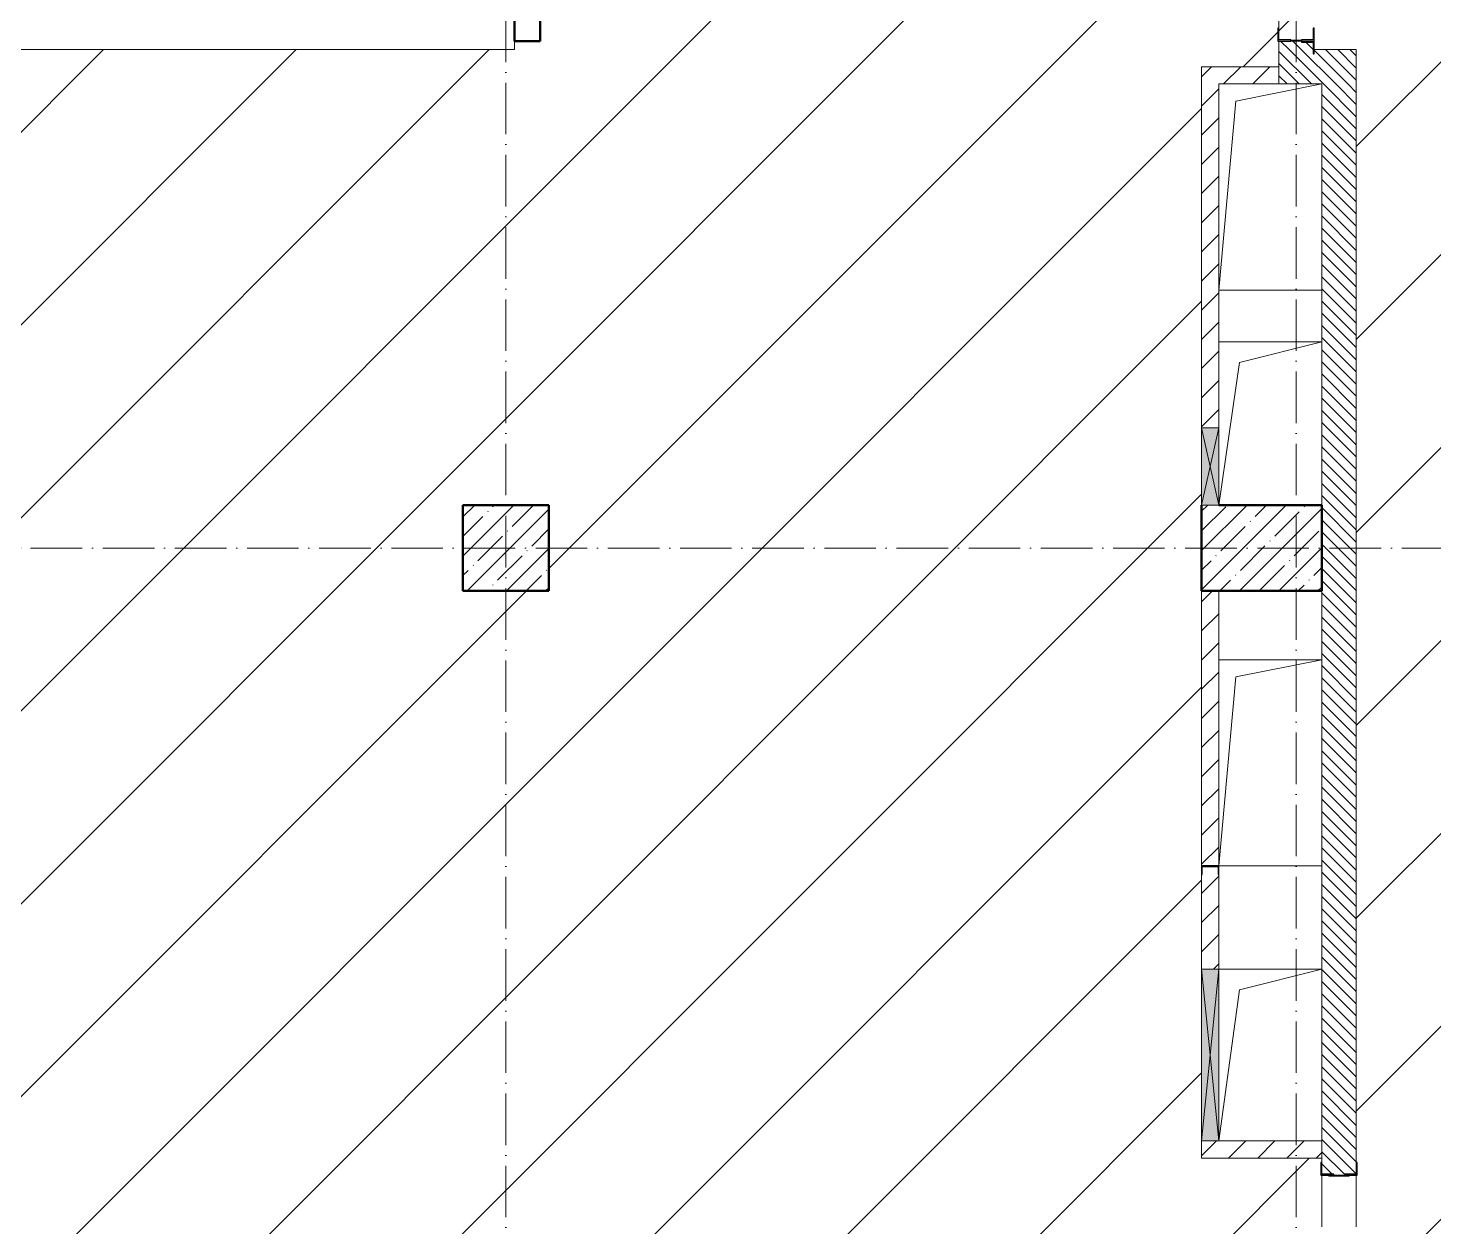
# Model space of a CAD drawing. Header units: millimetres. Extents: x -17017 to 628417, y -109036 to 199237.
# Drawn here: x 530578 to 538762, y -55985 to -49010 of the extents above; entities that cross this region are included whole.
import ezdxf

# ---------------------------------------------------------------- set-up
doc = ezdxf.new("R2010")
doc.units = ezdxf.units.MM
doc.linetypes.add('50_200_ШТРИХ_1Т_ш5_п1_п1_', pattern=[700, 500, -100, 0, -100])
for name, color, linetype, lineweight in [('A-DETL-GENF-OTLN', 7, 'Continuous', 9), ('A-FLOR-____-OTLN', 7, 'Continuous', 9), ('A-GENM-____-MCUT', 7, 'Continuous', 25), ('A-GENM-____-OTLN', 7, 'Continuous', 9), ('A-GENM-____-OTLN-1', 7, 'Continuous', 25), ('A-GLAZ-____-OTLN', 7, 'Continuous', 9), ('A-WALL-____-MCUT-3', 7, 'Continuous', 9), ('A-WALL-____-PATT-1', 7, 'Continuous', 9), ('A-WALL-FNSH-MCUT-1', 7, 'Continuous', 9), ('I-WALL-____-OTLN', 7, 'Continuous', 9), ('S-COLS-____-MCUT', 7, 'Continuous', 50), ('S-COLS-____-OTLN', 7, 'Continuous', 9), ('S-GRID-____-OTLN-1', 7, '50_200_ШТРИХ_1Т_ш5_п1_п1_', 9), ('стяжа', 7, 'Continuous', 30)]:
    doc.layers.add(name, color=color, linetype=linetype, lineweight=lineweight)
pattern_1 = [(135, (523510.01, -90515.614), (-35.35534, -35.35534), [])]
pattern_2 = [(45, (523510.01, -90515.61), (-84.8528, 84.8528), [])]
pattern_3 = [(45, (239739.3, -3652.16), (-561.266, 561.266), [])]

# ---------------------------------------------------------------- blocks, each defined once
blk = doc.blocks.new('BSC_Колонна _Прямоугольная - 500х500-V79-АР1_План отверстий 3 этажа в осях 1-64_А-ГГ')
at = {"layer": 'S-COLS-____-OTLN'}
h = blk.add_hatch(dxfattribs=at)
h.set_pattern_fill('FP_116', color=256, style=0, pattern_type=2)
h.set_pattern_definition([(45, (-9850, -38481.04), (-114.04925, 114.04925), []), (45, (-9735.95, -38481.04), (-114.04925, 114.04925), [201.613, -40.323, 3.353, -36.97])])
h.paths.add_polyline_path([(-250, -250), (250, -250), (250, 250), (-250, 250)], flags=0)
at = {"layer": 'S-COLS-____-MCUT'}
for p, q in [((250, 250), (-250, 250)), ((-250, 250), (-250, -250)), ((250, -250), (250, 250)), ((-250, -250), (250, -250))]:
    blk.add_line(p, q, dxfattribs=at)
blk = doc.blocks.new('BSC_Колонна _Прямоугольная - 500х700-V128-АР1_План отверстий 3 этажа в осях 1-64_А-ГГ')
at = {"layer": 'S-COLS-____-OTLN'}
h = blk.add_hatch(dxfattribs=at)
h.set_pattern_fill('FP_151', color=256, style=0, pattern_type=2)
h.set_pattern_definition([(315, (-38481.04, 14250), (114.04925, 114.04925), []), (315, (-38481.04, 14135.95), (114.04925, 114.04925), [201.613, -40.323, 3.353, -36.97])])
h.paths.add_polyline_path([(-250, -350), (250, -350), (250, 350), (-250, 350), (-250, 124)], flags=0)
at = {"layer": 'S-COLS-____-MCUT'}
for p, q in [((250, 350), (-250, 350)), ((-250, 350), (-250, -350)), ((250, -350), (250, 250)), ((-250, -350), (250, -350))]:
    blk.add_line(p, q, dxfattribs=at)
blk = doc.blocks.new('154_Стойка_СКБ_Уголок - СМ-2480_200-28447058-АР1_План отверстий 3 этажа в осях 1-64_А-ГГ')
at = {"layer": 'A-GENM-____-MCUT'}
for p, q in [((125, 156), (125, 81)), ((200, 156), (125, 156)), ((131, 81), (131, 150)), ((131, 150), (200, 150)), ((200, 150), (200, 156)), ((125, 81), (131, 81)), ((131, 19), (125, 19)), ((125, 19), (125, -56)), ((131, -50), (131, 19)), ((125, -56), (200, -56)), ((200, -50), (131, -50)), ((200, -56), (200, -50))]:
    blk.add_line(p, q, dxfattribs=at)
blk = doc.blocks.new('Стойка_Влож_Полоса боковая - Полоса-28346330-АР1_План отверстий 3 этажа в осях 1-64_А-ГГ')
at = {"layer": 'A-GENM-____-OTLN'}
for p, q in [((-5, -31), (-5, 31)), ((0, 31), (0, -31))]:
    blk.add_line(p, q, dxfattribs=at)
blk = doc.blocks.new('Стойка_Влож_Уголок - Уголок-28346305-АР1_План отверстий 3 этажа в осях 1-64_А-ГГ')
at = {"layer": 'A-GENM-____-MCUT'}
for p, q in [((75, 75), (0, 75)), ((0, 0), (6, 0)), ((6, 69), (75, 69)), ((6, 0), (6, 69)), ((75, 69), (75, 75))]:
    blk.add_line(p, q, dxfattribs=at)
blk = doc.blocks.new('154_Стойка_СКБ_Уголок - СМ-2480_200-28346303-АР1_План отверстий 3 этажа в осях 1-64_А-ГГ')
at = {"layer": 'A-GENM-____-MCUT'}
for p, q in [((125, 156), (125, 81)), ((200, 156), (125, 156)), ((131, 81), (131, 150)), ((131, 150), (200, 150)), ((200, 150), (200, 156)), ((125, 81), (131, 81)), ((131, 19), (125, 19)), ((125, 19), (125, -56)), ((131, -50), (131, 19)), ((125, -56), (200, -56)), ((200, -50), (131, -50)), ((200, -56), (200, -50))]:
    blk.add_line(p, q, dxfattribs=at)
blk = doc.blocks.new('Стойка_Влож_Полоса боковая - Полоса-28213942-АР1_План отверстий 3 этажа в осях 1-64_А-ГГ')
at = {"layer": 'A-GENM-____-OTLN'}
for p, q in [((-5, 60), (0, 60)), ((-5, -60), (-5, 60)), ((0, 31), (0, -31)), ((0, -60), (-5, -60))]:
    blk.add_line(p, q, dxfattribs=at)
blk = doc.blocks.new('154_Фахверк_СКБ_Швеллер - Тип_100_3960-28318856-АР1_План отверстий 3 этажа в осях 1-64_А-ГГ')
at = {"layer": 'A-GENM-____-MCUT'}
for p, q in [((175, 50), (125, 50)), ((125, 50), (125, -50)), ((128, 47), (175, 47)), ((128, -47), (128, 47)), ((175, 47), (175, 50)), ((125, -50), (175, -50)), ((175, -47), (128, -47)), ((175, -50), (175, -47))]:
    blk.add_line(p, q, dxfattribs=at)
blk = doc.blocks.new('AR_Отверстие прямоугольное _в плите_ - AR_Отверстие прямоугольное _в плите_-30552822-АР1_План отверстий 3 этажа в осях 1-64_А-ГГ')
at = {"layer": 'A-GENM-____-OTLN'}
for p, q in [((300, 475), (-300, 475)), ((-180, 355), (300, 475)), ((-300, -475), (-180, 355))]:
    blk.add_line(p, q, dxfattribs=at)
blk = doc.blocks.new('AR_Отверстие прямоугольное _в плите_ - AR_Отверстие прямоугольное _в плите_-30552702-АР1_План отверстий 3 этажа в осях 1-64_А-ГГ')
at = {"layer": 'A-GENM-____-OTLN'}
for p, q in [((300, 500), (-300, 500)), ((-180, 380), (300, 500)), ((-300, -500), (-180, 380))]:
    blk.add_line(p, q, dxfattribs=at)
blk = doc.blocks.new('AR_Отверстие прямоугольное _в плите_ - AR_Отверстие прямоугольное _в плите_-30552720-АР1_План отверстий 3 этажа в осях 1-64_А-ГГ')
at = {"layer": 'A-GENM-____-OTLN'}
for p, q in [((300, 600), (-300, 600)), ((-200, 500), (300, 600)), ((-300, -600), (-200, 500)), ((-300, -600), (300, -600))]:
    blk.add_line(p, q, dxfattribs=at)
blk = doc.blocks.new('AR_Отверстие прямоугольное _в плите_ - AR_Отверстие прямоугольное _в плите_-V207-АР1_План отверстий 3 этажа в осях 1-64_А-ГГ')
at = {"layer": 'A-GENM-____-OTLN'}
for p, q in [((-200, 500), (300, 600)), ((-300, -600), (-200, 500)), ((-300, -600), (300, -600))]:
    blk.add_line(p, q, dxfattribs=at)
blk = doc.blocks.new('BSC_Колонна _Прямоугольная1 - 150х150 _металл_-35311905-АР1_План отверстий 3 этажа в осях 1-64_А-ГГ')
at = {"layer": 'S-COLS-____-MCUT'}
for p, q in [((75, 75), (-75, 75)), ((-75, 75), (-75, -75)), ((75, -75), (75, 75)), ((-75, -75), (75, -75))]:
    blk.add_line(p, q, dxfattribs=at)
blk = doc.blocks.new('AR_Отверстие прямоугольное _в стене__БезПР - AR_Отверстие прямоугольное _в стене__БезПР-36427692-АР1_План отверстий 3 этажа в осях 1-64_А-ГГ')
at = {"layer": 'A-GLAZ-____-OTLN'}
blk.add_hatch(color=256, dxfattribs=at).paths.add_polyline_path([(-225, 50), (-225, -50), (225, -50), (225, 50)], flags=0)
at = {"layer": 'A-DETL-GENF-OTLN'}
for p, q in [((-225, -50), (-225, 50)), ((-225, 50), (225, 50)), ((225, 50), (-225, -50)), ((-225, 50), (225, -50)), ((225, 50), (-225, 50)), ((-225, 50), (-225, -50)), ((225, 50), (225, -50)), ((225, -50), (225, 50)), ((225, -50), (-225, -50)), ((-225, -50), (225, -50))]:
    blk.add_line(p, q, dxfattribs=at)
at = {"layer": 'A-GLAZ-____-OTLN'}
blk.add_line((225, 50), (-225, 50), dxfattribs=at)
blk = doc.blocks.new('AR_Отверстие прямоугольное _в стене__БезПР - AR_Отверстие прямоугольное _в стене__БезПР-36427925-АР1_План отверстий 3 этажа в осях 1-64_А-ГГ')
at = {"layer": 'A-GLAZ-____-OTLN'}
blk.add_hatch(color=256, dxfattribs=at).paths.add_polyline_path([(500, 50), (-500, 50), (-500, -50), (500, -50)], flags=0)
at = {"layer": 'A-DETL-GENF-OTLN'}
for p, q in [((-500, -50), (-500, 50)), ((-500, 50), (500, 50)), ((500, 50), (-500, -50)), ((-500, 50), (500, -50)), ((500, 50), (-500, 50)), ((-500, 50), (-500, -50)), ((500, 50), (500, -50)), ((500, -50), (500, 50)), ((500, -50), (-500, -50)), ((-500, -50), (500, -50))]:
    blk.add_line(p, q, dxfattribs=at)
at = {"layer": 'A-GLAZ-____-OTLN'}
blk.add_line((500, 50), (-500, 50), dxfattribs=at)
blk = doc.blocks.new('3эт')
at = {"layer": 'S-GRID-____-OTLN-1', "color": 251, "ltscale": 0.6, "true_color": 0x636466}
for p, q in [((293620.7, -91346.1), (293620.7, -36982.5)), ((298220.7, -91346.1), (298220.7, -36982.5)), ((310478.4, -48382.4), (279101.9, -48382.4))]:
    blk.add_line(p, q, dxfattribs=at)

msp = doc.modelspace()

# ---------------------------------------------------------------- hatches: boundary and pattern name
h = msp.add_hatch()
h.set_pattern_fill('ANSI31', color=5, scale=250)
h.set_pattern_definition(pattern_3)
h.paths.add_polyline_path([(546810, -49984.6), (546804, -49984.6), (546804, -49909.6), (546805.8, -49584.6), (546710, -49584.6), (546710, -49184.6), (546810, -49184.6), (546810, -48809.6), (546804, -48809.6), (546804, -48734.6), (546810, -46934.6), (546560, -46934.6), (546560, -46684.6), (545660, -46684.6), (545660, -47334.6), (543710, -47334.6), (543660, -47334.6), (542210, -47334.6), (541810, -47334.6), (539310, -47334.6), (539310, -46684.6), (538410, -46684.6), (538410, -48134.6), (538066, -48134.6), (538066, -48184.6), (538060, -48214.6), (538060, -48184.6), (537991, -48184.6), (537929, -48184.6), (537860, -48184.6), (537860, -49009.6), (537860, -49078.6), (537929, -49078.6), (537991, -49079.6), (537991, -49078.6), (538060, -49078.6), (538060, -49009.6), (538066, -49009.6), (538066, -49134.6), (538310, -49134.6), (538310, -55609.6), (538316, -55609.6), (538316, -55684.6), (538310, -55984.6), (538310, -56384.6), (538310, -57384.6), (538316, -57384.6), (538316, -57459.6), (538312.8, -57634.6), (546060, -57634.6), (546060, -57784.6), (546360, -57784.6), (546810, -57784.6), (546810, -55984.6), (546804, -55984.6), (546804, -55909.6), (546810, -54859.6), (546804, -54859.6), (546804, -54784.6), (546810, -52984.6), (546804, -52984.6), (546804, -52909.6), (546808.1, -52484.6), (546710, -52484.6), (546710, -52284.6), (546360, -52284.6), (546360, -51784.6), (546810, -51784.6)])
h.paths.add_polyline_path([(541147.3, -53208.7), (542805.6, -53208.7), (542805.6, -52008.7), (541147.3, -52008.7)], flags=24)
at = {"layer": 'A-WALL-____-PATT-1'}
h = msp.add_hatch(dxfattribs=at)
h.set_pattern_fill('FP_6', color=256, style=0, pattern_type=2)
h.set_pattern_definition(pattern_1)
h.paths.add_polyline_path([(537900, -49134.6), (538060, -49134.6), (538060, -49084.6), (537860, -49084.6), (537860, -49134.6)], flags=0)
h.paths.add_polyline_path([(537991, -48184.6), (537991, -48178.6), (538060, -48178.6), (538060, -48040.6), (537991, -48040.6), (537991, -48034.6), (537929, -48034.6), (537929, -48040.6), (537860, -48040.6), (537860.8, -48178.6), (537929, -48178.6), (537929, -48184.6)], flags=0)
h.paths.add_polyline_path([(538060, -47534.6), (538060, -47084.6), (537860, -47084.6), (537860, -47534.6), (537946.7, -47534.6)], flags=0)
h = msp.add_hatch(dxfattribs=at)
h.set_pattern_fill('FP_6', color=256, style=0, pattern_type=2)
h.set_pattern_definition(pattern_1)
h.paths.add_polyline_path([(538110, -49334.6), (538310, -49334.6), (538310, -49134.6), (537860, -49134.6), (537860, -49334.6)], flags=0)
h = msp.add_hatch(dxfattribs=at)
h.set_pattern_fill('FP_4', color=256, style=0, pattern_type=2)
h.set_pattern_definition(pattern_2)
h.paths.add_polyline_path([(537510, -51334.6), (537510, -49234.6), (537410, -49234.6), (537410, -51334.6), (537428.4, -51334.6)], flags=0)
h = msp.add_hatch(dxfattribs=at)
h.set_pattern_fill('FP_4', color=256, style=0, pattern_type=2)
h.set_pattern_definition(pattern_2)
h.paths.add_polyline_path([(537510, -49334.6), (537860, -49334.6), (537860, -49234.6), (537510, -49234.6)], flags=0)
h = msp.add_hatch(dxfattribs=at)
h.set_pattern_fill('FP_6', color=256, style=0, pattern_type=2)
h.set_pattern_definition(pattern_1)
h.paths.add_polyline_path([(538110, -57784.6), (538310, -57784.6), (538310, -57390.6), (538241, -57390.6), (538241, -57384.6), (538179, -57384.6), (538179, -57390.6), (538110, -57390.6), (538110, -57459.6)], flags=0)
h.paths.add_polyline_path([(538241, -55684.6), (538241, -55678.6), (538310, -55678.6), (538310, -49334.6), (538110, -49334.6), (538110.2, -55678.6), (538179, -55678.6), (538179, -55684.6)], flags=0)
h = msp.add_hatch(dxfattribs=at)
h.set_pattern_fill('FP_4', color=256, style=0, pattern_type=2)
h.set_pattern_definition(pattern_2)
h.paths.add_polyline_path([(537510, -55584.6), (537510, -55484.6), (537410, -55484.6), (537410, -55584.6)], flags=0)
h.paths.add_polyline_path([(537507, -54484.6), (537510, -54484.6), (537510, -53934.6), (537507, -53934.6), (537507, -53887.6), (537413, -53887.6), (537413, -53934.6), (537410, -53934.6), (537410, -54484.6), (537478.8, -54484.6)], flags=0)
h.paths.add_polyline_path([(537413, -53884.6), (537510, -53884.6), (537510, -52284.6), (537410, -52284.6), (537410, -53884.6)], flags=0)
h = msp.add_hatch(dxfattribs=at)
h.set_pattern_fill('FP_4', color=256, style=0, pattern_type=2)
h.set_pattern_definition(pattern_2)
h.paths.add_polyline_path([(538110, -55584.6), (538110, -55484.6), (537510, -55484.6), (537510, -55584.6), (537636, -55584.6)], flags=0)
at = {"layer": 'стяжа'}
h = msp.add_hatch(dxfattribs=at)
h.set_pattern_fill('ANSI31', color=5, scale=250)
h.set_pattern_definition(pattern_3)
h.paths.add_polyline_path([(528910, -76884.6), (528904, -76884.6), (528904, -76809.6), (528910, -76584.6), (528610, -76584.6), (528310, -76584.6), (528310, -75484.6), (528310, -75084.6), (528310, -72784.6), (528610, -72784.6), (529110, -72784.6), (529110, -72559.6), (529110, -72409.6), (529116, -72409.6), (529116, -72478.6), (529116, -72484.6), (529116, -72559.6), (529110, -72784.6), (529110, -73284.6), (529111.5, -73309.6), (529116, -73309.6), (529116, -73384.6), (529110, -73629.6), (529110, -73879.6), (529110, -74084.6), (529116, -74084.6), (529116, -74159.6), (529116, -74284.6), (529110, -74459.6), (529110, -74909.6), (529116, -74909.6), (529116, -74978.6), (529116, -74984.6), (529116, -75059.6), (529110, -76084.6), (529110, -76584.6), (529110, -76809.6), (529116, -76809.6), (529116, -76884.6), (529110, -78584.6), (529116, -78584.6), (529116, -78659.6), (529110, -78809.6), (529116, -78809.6), (529116, -78884.6), (529110, -79584.6), (529116, -79584.6), (529116, -79659.6), (529116, -79784.6), (529110, -80484.6), (529110, -80984.6), (533110, -80984.6), (533110, -80484.6), (533110, -80359.6), (533104, -80359.6), (533104, -80284.6), (533110, -79134.6), (533104, -79134.6), (533104, -79059.6), (533110, -78559.6), (533104, -78559.6), (533104, -78479.6), (533110, -78479.6), (533110, -76784.6), (533104, -76784.6), (533104, -76709.6), (533110, -76584.6), (533110, -76084.6), (533110, -74459.6), (533110, -74159.6), (533110, -73984.6), (533110, -73584.6), (533110, -73284.6), (532510, -73284.6), (532510, -73030.6), (532510, -72284.6), (532510, -71899.6), (532510, -71749.6), (532510, -71334.6), (532510, -70234.6), (532510, -70084.6), (533110, -70084.6), (533110, -69959.6), (533104, -69959.6), (533104, -69879.6), (533110, -69879.6), (533110, -69284.6), (533110, -68784.6), (533110, -68184.6), (533104, -68184.6), (533104, -68109.6), (533110, -67984.6), (533110, -67584.6), (532410, -67584.6), (532410, -67284.6), (532410, -66684.6), (532410, -66534.6), (532410, -66284.6), (532410, -66234.6), (532410, -65634.6), (532410, -64884.6), (532410, -64284.6), (532410, -64184.6), (533110, -64184.6), (533110, -63784.6), (533110, -63259.6), (533104, -63259.6), (533104, -63179.6), (533110, -63179.6), (533110, -62034.6), (533104, -62034.6), (533104, -61959.6), (533110, -61084.6), (533110, -60184.6), (535310, -60184.6), (535360, -60184.6), (537410, -60284.6), (537360, -60284.6), (537360, -61084.6), (533110, -61084.6), (533110, -62028.6), (533179, -62028.6), (533228.6, -62034.6), (533310, -62034.6), (533310, -61959.6), (533310, -61284.6), (541710, -61284.6), (541710, -58034.6), (541510, -58034.6), (541510, -61084.6), (537610, -61084.6), (537610, -60040.6), (537541, -60040.6), (537541, -60034.6), (537410, -60034.6), (537410, -58884.6), (537404, -58884.6), (537404, -58809.6), (537410, -58284.6), (537410, -57784.6), (537410, -57484.6), (538104, -57484.6), (538104, -57384.6), (538110, -56384.6), (538110, -55984.6), (538110, -55684.6), (538104, -55684.6), (538104, -55584.6), (537410, -55584.6), (537410, -55484.6), (537410, -54484.6), (537410, -53934.6), (537410, -52284.6), (537410, -51784.6), (537410, -51334.6), (537410, -49234.6), (537860, -49234.6), (537860, -49084.6), (537854, -49084.6), (537854, -49009.6), (537860, -48184.6), (537854, -48184.6), (537854, -48109.6), (537854, -48034.6), (537860, -47534.6), (537860, -47084.6), (537860, -46684.6), (537860, -44884.6), (537860, -43284.6), (537610, -43284.6), (537610, -43134.6), (537410, -43134.6), (537010.5, -43040.6), (536910, -43040.6), (535110, -43034.6), (535110, -43040.6), (535035, -43040.6), (533610, -43034.6), (533610, -43284.6), (533610, -43609.6), (533616, -43609.6), (533616, -43684.6), (533610, -44424.6), (533610, -44824.6), (533610, -45309.6), (533616, -45309.6), (533616, -45378.6), (533616, -45384.6), (533616, -45459.6), (533610, -46284.6), (533610, -46784.6), (533610, -46884.6), (533610, -48934.6), (533560, -49084.6), (533410, -49084.6), (533410, -49134.6), (529110, -49134.6), (529110, -51784.6), (529110, -52284.6), (529110, -52509.6), (529116, -52509.6), (529116, -52584.6), (529041, -52584.6), (528910, -52584.6), (528910, -54379.6), (529110, -54379.6), (529110, -54309.6), (529116, -54309.6), (529116, -54378.6), (529116, -54384.6), (529116, -54459.6), (529110, -54784.6), (529110, -55284.6), (529110, -55584.6), (529116, -55584.6), (529116, -55659.6), (529110, -55659.6), (529110, -55590.6), (528979, -55590.6), (528979, -55584.6), (528904, -55584.6), (528904, -55659.6), (528910, -55659.6), (528910, -56478.6), (529041, -56478.6), (529041, -56484.6), (529110, -56484.6), (529110, -57784.6), (529110, -58284.6), (529110, -58609.6), (529116, -58609.6), (529116, -58784.6), (529110, -58784.6), (529110, -59184.6), (529110, -60309.6), (529116, -60309.6), (529116, -60378.6), (529116, -60384.6), (529116, -60459.6), (529110, -63784.6), (529110, -64284.6), (529110, -64709.6), (529116, -64709.6), (529116, -64784.6), (529116, -64790.6), (529116, -64859.6), (529110, -65084.6), (529110, -65684.6), (529110, -65859.6), (529116, -65859.6), (529116, -65928.6), (529116, -65934.6), (529116, -66009.6), (529110, -66784.6), (529110, -67284.6), (529110, -68409.6), (529116, -68409.6), (529116, -68484.6), (529116, -68490.6), (529116, -68559.6), (529110, -69184.6), (529110, -69559.6), (529116, -69559.6), (529116, -69628.6), (529116, -69634.6), (529116, -69709.6), (529110, -70194.6), (529110, -70594.6), (529110, -71334.6), (529110, -71509.6), (529116, -71509.6), (529116, -71584.6), (529116, -71590.6), (529116, -71734.6), (528910, -71734.6), (528910, -71659.6), (528904, -71659.6), (528904, -71590.6), (528904, -71584.6), (528904, -71509.6), (528910, -71334.6), (529110, -71334.6), (529110, -70594.6), (528910, -70594.6), (528910, -70484.6), (528610, -70484.6), (528610, -71184.6), (528510, -71284.6), (528510, -69784.6), (528456, -69784.6), (527260, -69784.6), (527085, -69784.6), (527085, -71859.6), (521710, -71859.6), (521710, -69784.6), (521310, -69784.6), (521310, -70559.6), (521316, -70559.6), (521316, -70634.6), (521310, -72434.6), (521316, -72434.6), (521316, -72584.6), (521410, -72584.6), (521410, -72784.6), (521560, -72784.6), (521560, -73284.6), (521310, -73284.6), (521310, -73559.6), (521316, -73559.6), (521316, -73634.6), (521310, -75434.6), (521316, -75434.6), (521316, -75509.6), (521312.1, -75884.6), (521410, -75884.6), (521410, -76084.6), (521560, -76084.6), (521560, -76584.6), (521410, -76584.6), (521410, -76784.6), (521316, -76808.1), (521316, -76884.6), (521310, -78684.6), (521316, -78684.6), (521316, -78759.6), (521310, -80484.6), (521560, -80484.6), (521560, -80734.6), (523695, -80734.6), (523695, -80234.6), (525660, -80234.6), (526210, -80234.6), (528310, -80234.6), (528310, -78684.6), (528904, -78684.6), (528904, -78584.6)])
h.paths.add_polyline_path([(528904, -72559.6), (528904, -72484.6), (528904, -72478.6), (528910, -72478.6), (529070, -72479.6), (529070, -72484.6), (528979, -72484.6), (528979, -72490.6), (528910, -72490.6), (528910, -72559.6)], flags=16)
h.paths.add_polyline_path([(533110, -58284.6), (533110, -57784.6), (533610, -57784.6), (533610, -58284.6)], flags=16)
h.paths.add_polyline_path([(537404, -60109.6), (537404, -60040.6), (537410, -60040.6), (537410, -60109.6)], flags=16)
h.paths.add_polyline_path([(529116, -56484.6), (529116, -56409.6), (529110, -56409.6), (529110, -56478.6)], flags=16)
h.paths.add_polyline_path([(533110, -52284.6), (533110, -51784.6), (533610, -51784.6), (533610, -52284.6)], flags=16)
h.paths.add_polyline_path([(528910, -65684.6), (528910, -65084.6), (528910, -64859.6), (528904, -64859.6), (528904, -64790.6), (528904, -64784.6), (528904, -64634.6), (528360, -64634.6), (528360, -63284.6), (528360, -62934.6), (528360, -62859.6), (528360, -62059.6), (528360, -61034.6), (528206, -61034.6), (528160, -61034.6), (527010, -61034.6), (526964, -61034.6), (526810, -61034.6), (526810, -61484.6), (526110, -61484.6), (526110, -61034.6), (523710, -61034.6), (523660, -61034.6), (521310, -61034.6), (521310, -61559.6), (521316, -61559.6), (521316, -61634.6), (521310, -63784.6), (521560, -63784.6), (521560, -64284.6), (521410, -64284.6), (521410, -64484.6), (521310, -66434.6), (521310, -66434.6), (521316, -66434.6), (521316, -66584.6), (521410, -66584.6), (521410, -66784.6), (521560, -66784.6), (521560, -66934.6), (524960, -66934.6), (524960, -66534.6), (525060, -66534.6), (525360, -66534.6), (526810, -66534.6), (526860, -66534.6), (528460, -66534.6), (528910, -66534.6), (528910, -66009.6), (528904, -66009.6), (528904, -65934.6), (528904, -65928.6), (528904, -65859.6)], flags=17)
h.paths.add_polyline_path([(526885, -69784.6), (524260, -69784.6), (524210, -69784.6), (521910, -69784.6), (521910, -71659.6), (526885, -71659.6)], flags=17)
h.paths.add_polyline_path([(536910, -80134.6), (537260, -80134.6), (537260, -78734.6), (535360, -78734.6), (535310, -78734.6), (533310, -78734.6), (533310, -79059.6), (533316, -79059.6), (533316, -79134.6), (533310, -80284.6), (533316, -80284.6), (533316, -80359.6), (533310, -80484.6), (533610, -80484.6), (533610, -80734.6), (536910, -80734.6), (536910, -80534.6)], flags=17)
h.paths.add_polyline_path([(555335, -85284.6), (554710, -85284.6), (552310, -85284.6), (552310, -85034.6), (552110, -85034.6), (551010, -85034.6), (550560, -85034.6), (549310, -85034.6), (549310, -84934.6), (549310, -84634.6), (548985, -84634.6), (548985, -84640.6), (548910, -84640.6), (548910, -84634.6), (548460, -84634.6), (548060, -84634.6), (547210, -84634.6), (547210, -84640.6), (547135, -84640.6), (546710, -84637.7), (546710, -85234.6), (545810, -85234.6), (543310, -85234.6), (542610, -85234.6), (542610, -84640.6), (542510, -84640.6), (542510, -84634.6), (541960, -84634.6), (541560, -84634.6), (540810, -84634.6), (540810, -84934.6), (540810, -85034.6), (539460, -85034.6), (539010, -85034.6), (538510, -85034.6), (538510, -92184.6), (540310, -92184.6), (540310, -91934.6), (540810, -91934.6), (540810, -92084.6), (541010, -92084.6), (541010, -92184.6), (543310, -92184.6), (543310, -91934.6), (543810, -91934.6), (543810, -92084.6), (544010, -92084.6), (544010, -92184.6), (546310, -92184.6), (546310, -92178.6), (546385, -92178.6), (546760, -92180.7), (546760, -92084.6), (546960, -92084.6), (546960, -92184.6), (547435, -92184.6), (547435, -92178.6), (547510, -92178.6), (549310, -92184.6), (549310, -91934.6), (549810, -91934.6), (549810, -92084.6), (550010, -92084.6), (550010, -92184.6), (550435, -92184.6), (550435, -92178.6), (550510, -92178.6), (552310, -92184.6), (552310, -91934.6), (552810, -91934.6), (552810, -92184.6), (553435, -92184.6), (553435, -92178.6), (553510, -92178.6), (555310, -92184.6), (555310, -92178.6)])
h.paths.add_polyline_path([(558310, -88034.6), (558310, -87984.6), (558310, -85184.6), (557910, -85184.6), (557910, -84634.6), (557785, -84634.6), (557785, -84640.6), (557710, -84640.6), (557710, -84634.6), (557065, -84634.6), (556815, -84634.6), (556560, -84634.6), (556560, -84640.6), (556485, -84640.6), (556210, -84636.2), (556210, -85184.6), (555535, -85184.6), (555535, -92184.6), (556435, -92184.6), (556435, -92178.6), (556510, -92178.6), (558310, -92184.6), (558310, -91934.6), (558310, -91884.6), (558310, -90734.6), (558310, -90688.6)])
h.paths.add_polyline_path([(586160, -85034.6), (581160, -85034.6), (581160, -84634.6), (580260, -84634.6), (580260, -84640.6), (580185, -84640.6), (579535, -84634.6), (579535, -84640.6), (579460, -84640.6), (579460, -84634.6), (578960, -84634.6), (578560, -84634.6), (577760, -84634.6), (577760, -84640.6), (577685, -84640.6), (577360, -84634.6), (577360, -84934.6), (577010, -84934.6), (577010, -85384.6), (576910, -85384.6), (576860, -85384.6), (575660, -85384.6), (574260, -85384.6), (574260, -85134.6), (571960, -85134.6), (571360, -85134.6), (571310, -85134.6), (571210, -85134.6), (571210, -84640.6), (571110, -84640.6), (570700, -84634.6), (569800, -84634.6), (569310, -84634.6), (569310, -84640.6), (569160, -84640.6), (569160, -85034.6), (567860, -85034.6), (567860, -84934.6), (567860, -84634.6), (567735, -84634.6), (567735, -84640.6), (567660, -84640.6), (567220, -84634.6), (566820, -84634.6), (565960, -84634.6), (565960, -84640.6), (565910, -84640.6), (565910, -85184.6), (564860, -85184.6), (564060, -85184.6), (563760, -85184.6), (563160, -85184.6), (563060, -85184.6), (561860, -85184.6), (561860, -91934.6), (562360, -91934.6), (562360, -92084.6), (562560, -92084.6), (562385, -92109.6), (562360, -92184.6), (562360, -92434.6), (562704, -92434.6), (562704, -92365.6), (562710, -92253.6), (562710, -92434.6), (564510, -92434.6), (564510, -92365.6), (564510, -92253.6), (564510, -92178.6), (564660, -92178.6), (564660, -92084.6), (564860, -92084.6), (564860, -91934.6), (565360, -91934.6), (565360, -92084.6), (565560, -92084.6), (565385, -92109.6), (565360, -92184.6), (565360, -92434.6), (565704, -92434.6), (565704, -92365.6), (565710, -92253.6), (565710, -92434.6), (567510, -92434.6), (567510, -92365.6), (567510, -92253.6), (567510, -92178.6), (567585, -92178.6), (567860, -92184.6), (567860, -91934.6), (568360, -91934.6), (568360, -92084.6), (568560, -92084.6), (568385, -92109.6), (568360, -92184.6), (568360, -92434.6), (568704, -92434.6), (568704, -92365.6), (568710, -92253.6), (568710, -92434.6), (573510, -92434.6), (573510, -92365.6), (573510, -92253.6), (573510, -92178.6), (573660, -92178.6), (573660, -92084.6), (573860, -92084.6), (573860, -91934.6), (574360, -91934.6), (574360, -92184.6), (574635, -92184.6), (574635, -92178.6), (574710, -92178.6), (576510, -92184.6), (576510, -92178.6), (576660, -92178.6), (576660, -92084.6), (576860, -92084.6), (576860, -91934.6), (577360, -91934.6), (577360, -92084.6), (577560, -92084.6), (577385, -92109.6), (577360, -92184.6), (577360, -92434.6), (577704, -92434.6), (577704, -92365.6), (577710, -92253.6), (577710, -92434.6), (579510, -92434.6), (579510, -92365.6), (579510, -92253.6), (579510, -92178.6), (579585, -92178.6), (580635, -92184.6), (580635, -92178.6), (580710, -92178.6), (582510, -92184.6), (582510, -92178.6), (582660, -92178.6), (582660, -92084.6), (582860, -92084.6), (582860, -91934.6), (583360, -91934.6), (583360, -92184.6), (583635, -92184.6), (583635, -92178.6), (583710, -92178.6), (585510, -92184.6), (585510, -92178.6), (585660, -92178.6), (585660, -92084.6), (585860, -92084.6), (585860, -91934.6), (586160, -91934.6)])
h.paths.add_polyline_path([(562704, -92184.6), (562635, -92184.6), (562635, -92178.6), (562704, -92178.6)], flags=16)
h.paths.add_polyline_path([(565635, -92178.6), (565704, -92178.6), (565704, -92184.6), (565635, -92184.6)], flags=16)
h.paths.add_polyline_path([(568635, -92178.6), (568704, -92178.6), (568704, -92184.6), (568635, -92184.6)], flags=16)
h.paths.add_polyline_path([(577635, -92178.6), (577704, -92178.6), (577704, -92184.6), (577635, -92184.6)], flags=16)
h.paths.add_polyline_path([(560505, -85334.6), (558410, -85334.6), (558410, -87984.6), (558410, -88034.6), (558410, -90459.6), (560505, -90459.6)], flags=17)
h.paths.add_polyline_path([(561810, -85334.6), (560705, -85334.6), (560705, -90659.6), (558410, -90659.6), (558410, -90734.6), (558410, -91934.6), (558810, -91934.6), (558810, -92184.6), (559435, -92184.6), (559435, -92178.6), (559510, -92178.6), (561310, -92184.6), (561310, -91934.6), (561810, -91934.6)])
h.paths.add_polyline_path([(524295, -77975.7), (525953.6, -77975.7), (525953.6, -76775.7), (524295, -76775.7)], flags=24)
h.paths.add_polyline_path([(533689.1, -57118.2), (535278.8, -57118.2), (535278.8, -55918.2), (533689.1, -55918.2)], flags=24)
h.paths.add_polyline_path([(523884.7, -64232), (525586.4, -64232), (525586.4, -63032), (523884.7, -63032)], flags=24)
h.paths.add_polyline_path([(534085.1, -80326.5), (535728.6, -80326.5), (535728.6, -79126.5), (534085.1, -79126.5)], flags=24)
h.paths.add_polyline_path([(543426.5, -78355.1), (545084.5, -78355.1), (545084.5, -77155.1), (543426.5, -77155.1)], flags=9)
h.paths.add_polyline_path([(547127, -88804), (548814.3, -88804), (548814.3, -87604), (547127, -87604)], flags=24)
h.paths.add_polyline_path([(555835.8, -88784.9), (557493.8, -88784.9), (557493.8, -87584.9), (555835.8, -87584.9)], flags=24)
h.paths.add_polyline_path([(571632, -88581.6), (573290.6, -88581.6), (573290.6, -87381.6), (571632, -87381.6)], flags=24)
h.paths.add_polyline_path([(589684.7, -88723.5), (591318.3, -88723.5), (591318.3, -87523.5), (589684.7, -87523.5)], flags=9)
h.paths.add_polyline_path([(579987.1, -83560.6), (581664.7, -83560.6), (581664.7, -82360.6), (579987.1, -82360.6)], flags=9)

# ---------------------------------------------------------------- linework, layer by layer
at = {"layer": 'A-FLOR-____-OTLN'}
for p, q in [((538110, -50534.6), (537510, -50534.6)), ((537510, -50834.6), (538110, -50834.6)), ((537510, -52684.6), (538110, -52684.6)), ((538110, -53884.6), (537510, -53884.6)), ((537510, -54484.6), (538110, -54484.6))]:
    msp.add_line(p, q, dxfattribs=at)
at = {"layer": 'A-WALL-____-MCUT-3'}
for p, q in [((537860, -49084.6), (537860, -49334.6)), ((538060, -49134.6), (538060, -49084.6)), ((538310, -49134.6), (538060, -49134.6)), ((538310, -55609.6), (538310, -49134.6)), ((537860, -49334.6), (538110, -49334.6)), ((538110, -49334.6), (538110, -51784.6)), ((538110, -52284.6), (538110, -55609.6))]:
    msp.add_line(p, q, dxfattribs=at)
at = {"layer": 'A-WALL-FNSH-MCUT-1'}
for p, q in [((537410, -49234.6), (537410, -51334.6)), ((537860, -49234.6), (537410, -49234.6)), ((537510, -51334.6), (537510, -49334.6)), ((537510, -49334.6), (537860, -49334.6)), ((537410, -52284.6), (537410, -53884.6)), ((537510, -53884.6), (537510, -52284.6)), ((537410, -53934.6), (537410, -54484.6)), ((537510, -54484.6), (537510, -53934.6)), ((537410, -55484.6), (537410, -55584.6)), ((538110, -55484.6), (537510, -55484.6)), ((538110, -55584.6), (538110, -55484.6)), ((537410, -55584.6), (538110, -55584.6))]:
    msp.add_line(p, q, dxfattribs=at)
at = {"layer": 'I-WALL-____-OTLN'}
for p, q in [((537860, -49009.6), (537860, -48184.6)), ((533410, -49084.6), (533410, -49134.6)), ((533410, -49134.6), (529110, -49134.6)), ((538110, -55984.6), (538110, -55684.6)), ((538310, -55684.6), (538310, -55984.6))]:
    msp.add_line(p, q, dxfattribs=at)

# ---------------------------------------------------------------- block references
at = {"layer": 'A-GENM-____-OTLN'}
for name, p, rotation in [('Стойка_Влож_Полоса боковая - Полоса-28346330-АР1_План отверстий 3 этажа в осях 1-64_А-ГГ', (537960, -49084.6), 270.0000000000007), ('Стойка_Влож_Уголок - Уголок-28346305-АР1_План отверстий 3 этажа в осях 1-64_А-ГГ', (537991, -49084.6), 270.0000000000007), ('Стойка_Влож_Полоса боковая - Полоса-28213942-АР1_План отверстий 3 этажа в осях 1-64_А-ГГ', (538210, -55684.6), 90.00000000000072)]:
    msp.add_blockref(name, p, dxfattribs=dict(at, rotation=rotation))
for name, p in [('AR_Отверстие прямоугольное _в плите_ - AR_Отверстие прямоугольное _в плите_-V207-АР1_План отверстий 3 этажа в осях 1-64_А-ГГ', (537810, -49934.6)), ('AR_Отверстие прямоугольное _в плите_ - AR_Отверстие прямоугольное _в плите_-30552822-АР1_План отверстий 3 этажа в осях 1-64_А-ГГ', (537810, -51309.6)), ('AR_Отверстие прямоугольное _в плите_ - AR_Отверстие прямоугольное _в плите_-30552720-АР1_План отверстий 3 этажа в осях 1-64_А-ГГ', (537810, -53284.6)), ('AR_Отверстие прямоугольное _в плите_ - AR_Отверстие прямоугольное _в плите_-30552702-АР1_План отверстий 3 этажа в осях 1-64_А-ГГ', (537810, -54984.6))]:
    msp.add_blockref(name, p, dxfattribs=at)
at = {"layer": 'A-GENM-____-OTLN-1'}
for name, p, rotation in [('154_Стойка_СКБ_Уголок - СМ-2480_200-28447058-АР1_План отверстий 3 этажа в осях 1-64_А-ГГ', (538010, -49209.6), 90.00000000000071), ('154_Фахверк_СКБ_Швеллер - Тип_100_3960-28318856-АР1_План отверстий 3 этажа в осях 1-64_А-ГГ', (537460, -53759.6), 269.9999999999999), ('154_Стойка_СКБ_Уголок - СМ-2480_200-28346303-АР1_План отверстий 3 этажа в осях 1-64_А-ГГ', (538260, -55809.6), 90.00000000000071)]:
    msp.add_blockref(name, p, dxfattribs=dict(at, rotation=rotation))
at = {"layer": 'A-GLAZ-____-OTLN'}
for name, p, rotation in [('AR_Отверстие прямоугольное _в стене__БезПР - AR_Отверстие прямоугольное _в стене__БезПР-36427692-АР1_План отверстий 3 этажа в осях 1-64_А-ГГ', (537460, -51559.6), 90.0000000000001), ('AR_Отверстие прямоугольное _в стене__БезПР - AR_Отверстие прямоугольное _в стене__БезПР-36427925-АР1_План отверстий 3 этажа в осях 1-64_А-ГГ', (537460, -54984.6), 269.9999999999999)]:
    msp.add_blockref(name, p, dxfattribs=dict(at, rotation=rotation))
at = {"layer": 'S-COLS-____-OTLN'}
for name, p, rotation in [('BSC_Колонна _Прямоугольная1 - 150х150 _металл_-35311905-АР1_План отверстий 3 этажа в осях 1-64_А-ГГ', (533485, -49009.6), 270.0000000000001), ('BSC_Колонна _Прямоугольная - 500х700-V128-АР1_План отверстий 3 этажа в осях 1-64_А-ГГ', (537760, -52034.6), 89.9999999999999)]:
    msp.add_blockref(name, p, dxfattribs=dict(at, rotation=rotation))
msp.add_blockref('BSC_Колонна _Прямоугольная - 500х500-V79-АР1_План отверстий 3 этажа в осях 1-64_А-ГГ', (533360, -52034.6), dxfattribs=at)
at = {"layer": 'стяжа'}
msp.add_blockref('3эт', (239739.3, -3652.2), dxfattribs=at)

doc.saveas('drawing.dxf')
